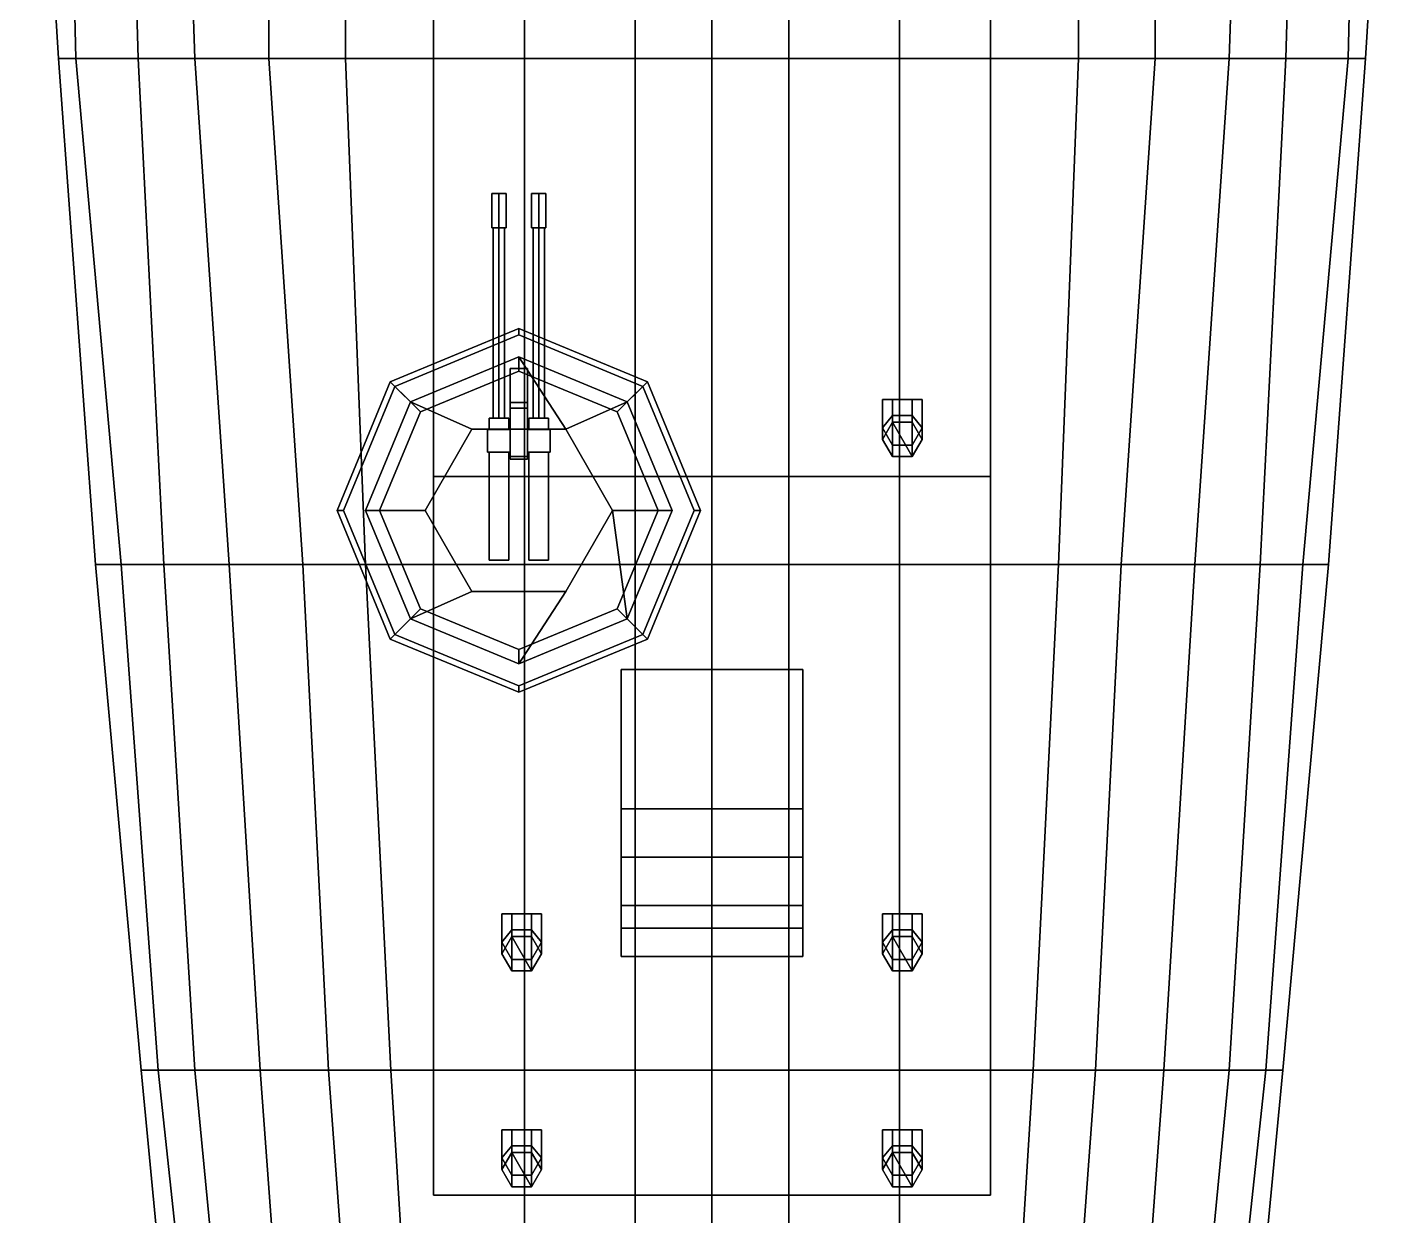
# Model space of a CAD drawing. Header units: millimetres. Extents: x -9.6 to 2.5, y -13.1 to 9.7.
# Drawn here: x -2.41 to 2.41, y -6.362 to -2.18 of the extents above; entities that cross this region are included whole.
import ezdxf

# ---------------------------------------------------------------- set-up
doc = ezdxf.new("R2010")
doc.units = ezdxf.units.MM
doc.layers.add('gun', color=1, linetype='Continuous')
doc.layers.add('turret', color=2, linetype='Continuous')

msp = doc.modelspace()

# ---------------------------------------------------------------- linework, layer by layer
for points in [[(0, 0.92, -0.7424), (0, -2.75, -0.6722), (0, -2.75, -0.73), (0, 0.92, -0.78)], [(0, 0.92, -0.78), (0, -2.75, -0.73), (0, -2.75, -0.6722), (0, 0.92, -0.7424)], [(-2.3, -2.29, 1.35), (-2.41, -0.52, 1.45), (-2.28, -0.52, 1.17), (-2.24, -2.29, 1.17)], [(2.3, -2.29, 1.35), (2.41, -0.52, 1.45), (-2.41, -0.52, 1.45), (-2.3, -2.29, 1.35)], [(-2.24, -2.29, 1.17), (-2.28, -0.52, 1.17), (-2.07, -0.52, 0.55), (-2.02, -2.29, 0.55)], [(-2.02, -2.29, 0.55), (-2.07, -0.52, 0.55), (-1.88, -0.52, -0.16), (-1.82, -2.29, -0.22)], [(-1.82, -2.29, -0.22), (-1.88, -0.52, -0.16), (-1.56, -0.52, -0.23), (-1.56, -2.29, -0.27)], [(-1.56, -2.29, -0.27), (-1.56, -0.52, -0.23), (-1.29, -0.52, -0.29), (-1.29, -2.29, -0.33)], [(-1.29, -2.29, -0.33), (-1.29, -0.52, -0.29), (-0.66, -0.52, -0.48), (-0.66, -2.29, -0.49)], [(-0.66, -2.29, -0.49), (-0.66, -0.52, -0.48), (-0.27, -0.52, -0.61), (-0.27, -2.29, -0.6)], [(-0.27, -2.29, -0.6), (-0.27, -0.52, -0.61), (0, -0.52, -0.71), (0, -2.29, -0.68)], [(0.27, -0.52, -0.61), (0.27, -2.29, -0.6), (0, -2.29, -0.68), (0, -0.52, -0.71)], [(0.66, -0.52, -0.48), (0.66, -2.29, -0.49), (0.27, -2.29, -0.6), (0.27, -0.52, -0.61)], [(1.29, -0.52, -0.29), (1.29, -2.29, -0.33), (0.66, -2.29, -0.49), (0.66, -0.52, -0.48)], [(1.56, -0.52, -0.23), (1.56, -2.29, -0.27), (1.29, -2.29, -0.33), (1.29, -0.52, -0.29)], [(1.88, -0.52, -0.16), (1.82, -2.29, -0.22), (1.56, -2.29, -0.27), (1.56, -0.52, -0.23)], [(2.07, -0.52, 0.55), (2.02, -2.29, 0.55), (1.82, -2.29, -0.22), (1.88, -0.52, -0.16)], [(2.28, -0.52, 1.17), (2.24, -2.29, 1.17), (2.02, -2.29, 0.55), (2.07, -0.52, 0.55)], [(2.41, -0.52, 1.45), (2.3, -2.29, 1.35), (2.24, -2.29, 1.17), (2.28, -0.52, 1.17)], [(-0.98, -0.89, 1.42), (-0.98, -3.76, 1.27), (-0.98, -3.76, 2.1), (-0.98, -0.89, 2.24)], [(-0.98, -0.89, 2.24), (-0.98, -3.76, 2.1), (0.98, -3.76, 2.1), (0.98, -0.89, 2.24)], [(0.98, -3.76, 2.1), (0.98, -3.76, 1.27), (0.98, -0.89, 1.42), (0.98, -0.89, 2.24)], [(-2.17, -4.07, 1.26), (-2.3, -2.29, 1.35), (-2.24, -2.29, 1.17), (-2.08, -4.07, 1.01)], [(2.17, -4.07, 1.26), (2.3, -2.29, 1.35), (-2.3, -2.29, 1.35), (-2.17, -4.07, 1.26)], [(-2.08, -4.07, 1.01), (-2.24, -2.29, 1.17), (-2.02, -2.29, 0.55), (-1.93, -4.07, 0.55)], [(-1.93, -4.07, 0.55), (-2.02, -2.29, 0.55), (-1.82, -2.29, -0.22), (-1.7, -4.07, -0.31)], [(-1.7, -4.07, -0.31), (-1.82, -2.29, -0.22), (-1.56, -2.29, -0.27), (-1.44, -4.07, -0.35)], [(-1.44, -4.07, -0.35), (-1.56, -2.29, -0.27), (-1.29, -2.29, -0.33), (-1.22, -4.07, -0.38)], [(-1.22, -4.07, -0.38), (-1.29, -2.29, -0.33), (-0.66, -2.29, -0.49), (-0.66, -4.07, -0.5)], [(-0.66, -4.07, -0.5), (-0.66, -2.29, -0.49), (-0.27, -2.29, -0.6), (-0.27, -4.07, -0.59)], [(-0.27, -4.07, -0.59), (-0.27, -2.29, -0.6), (0, -2.29, -0.68), (0, -4.07, -0.65)], [(0.27, -2.29, -0.6), (0.27, -4.07, -0.59), (0, -4.07, -0.65), (0, -2.29, -0.68)], [(0.66, -2.29, -0.49), (0.66, -4.07, -0.5), (0.27, -4.07, -0.59), (0.27, -2.29, -0.6)], [(1.29, -2.29, -0.33), (1.22, -4.07, -0.38), (0.66, -4.07, -0.5), (0.66, -2.29, -0.49)], [(1.56, -2.29, -0.27), (1.44, -4.07, -0.35), (1.22, -4.07, -0.38), (1.29, -2.29, -0.33)], [(1.82, -2.29, -0.22), (1.7, -4.07, -0.31), (1.44, -4.07, -0.35), (1.56, -2.29, -0.27)], [(2.02, -2.29, 0.55), (1.93, -4.07, 0.55), (1.7, -4.07, -0.31), (1.82, -2.29, -0.22)], [(2.24, -2.29, 1.17), (2.08, -4.07, 1.01), (1.93, -4.07, 0.55), (2.02, -2.29, 0.55)], [(2.3, -2.29, 1.35), (2.17, -4.07, 1.26), (2.08, -4.07, 1.01), (2.24, -2.29, 1.17)], [(0, -2.75, -0.73), (0, -6.19, -0.68), (0, -6.19, -0.6262), (0, -2.75, -0.6722)], [(0, -2.75, -0.6722), (0, -6.19, -0.6262), (0, -6.19, -0.68), (0, -2.75, -0.73)], [(-1.1325, -3.4275, 2.69), (-1.1166, -3.4434, 2.703), (-0.68, -3.2625, 2.703), (-0.68, -3.24, 2.69)], [(-1.1166, -3.4434, 2.677), (-1.1325, -3.4275, 2.69), (-0.68, -3.24, 2.69), (-0.68, -3.2625, 2.677)], [(-1.1166, -3.4434, 2.703), (-1.1166, -3.4434, 2.677), (-0.68, -3.2625, 2.677), (-0.68, -3.2625, 2.703)], [(-0.68, -3.24, 2.69), (-0.68, -3.2625, 2.703), (-0.2434, -3.4434, 2.703), (-0.2275, -3.4275, 2.69)], [(-0.68, -3.2625, 2.677), (-0.68, -3.24, 2.69), (-0.2275, -3.4275, 2.69), (-0.2434, -3.4434, 2.677)], [(-0.68, -3.2625, 2.703), (-0.68, -3.2625, 2.677), (-0.2434, -3.4434, 2.677), (-0.2434, -3.4434, 2.703)], [(-0.68, -3.34, 2.22), (-1.0618, -3.4982, 2.22), (-1.0618, -3.4982, 2.36), (-0.68, -3.34, 2.36)], [(-0.68, -3.39, 2.22), (-1.0265, -3.5335, 2.22), (-1.0618, -3.4982, 2.22), (-0.68, -3.34, 2.22)], [(-0.68, -3.34, 2.36), (-1.0618, -3.4982, 2.36), (-0.845, -3.5942, 2.36), (-0.515, -3.5942, 2.36)], [(-0.2982, -3.4982, 2.22), (-0.68, -3.34, 2.22), (-0.68, -3.34, 2.36), (-0.2982, -3.4982, 2.36)], [(-0.3335, -3.5335, 2.22), (-0.68, -3.39, 2.22), (-0.68, -3.34, 2.22), (-0.2982, -3.4982, 2.22)], [(-0.2982, -3.4982, 2.36), (-0.68, -3.34, 2.36), (-0.515, -3.5942, 2.36)], [(-0.68, -3.39, 1.29), (-1.0265, -3.5335, 1.28), (-1.0265, -3.5335, 2.22), (-0.68, -3.39, 2.22)], [(-0.3335, -3.5335, 1.28), (-0.68, -3.39, 1.29), (-0.68, -3.39, 2.22), (-0.3335, -3.5335, 2.22)], [(-1.32, -3.88, 2.69), (-1.2975, -3.88, 2.703), (-1.1166, -3.4434, 2.703), (-1.1325, -3.4275, 2.69)], [(-1.2975, -3.88, 2.677), (-1.32, -3.88, 2.69), (-1.1325, -3.4275, 2.69), (-1.1166, -3.4434, 2.677)], [(-1.2975, -3.88, 2.703), (-1.2975, -3.88, 2.677), (-1.1166, -3.4434, 2.677), (-1.1166, -3.4434, 2.703)], [(-1.1166, -3.4434, 2.677), (-1.1325, -3.4275, 2.69), (-1.0618, -3.4982, 2.36), (-1.0406, -3.5194, 2.36)], [(-1.0406, -3.5194, 2.36), (-1.0618, -3.4982, 2.36), (-1.1325, -3.4275, 2.69), (-1.1166, -3.4434, 2.677)], [(-0.2434, -3.4434, 2.677), (-0.2275, -3.4275, 2.69), (-0.2982, -3.4982, 2.36), (-0.3194, -3.5194, 2.36)], [(-0.3194, -3.5194, 2.36), (-0.2982, -3.4982, 2.36), (-0.2275, -3.4275, 2.69), (-0.2434, -3.4434, 2.677)], [(-0.2275, -3.4275, 2.69), (-0.2434, -3.4434, 2.703), (-0.0625, -3.88, 2.703), (-0.04, -3.88, 2.69)], [(-0.2434, -3.4434, 2.677), (-0.2275, -3.4275, 2.69), (-0.04, -3.88, 2.69), (-0.0625, -3.88, 2.677)], [(-0.2434, -3.4434, 2.703), (-0.2434, -3.4434, 2.677), (-0.0625, -3.88, 2.677), (-0.0625, -3.88, 2.703)], [(-1.0618, -3.4982, 2.22), (-1.22, -3.88, 2.22), (-1.22, -3.88, 2.36), (-1.0618, -3.4982, 2.36)], [(-1.0265, -3.5335, 2.22), (-1.17, -3.88, 2.22), (-1.22, -3.88, 2.22), (-1.0618, -3.4982, 2.22)], [(-1.0618, -3.4982, 2.36), (-1.22, -3.88, 2.36), (-1.01, -3.88, 2.36), (-0.845, -3.5942, 2.36)], [(-0.14, -3.88, 2.36), (-0.2982, -3.4982, 2.36), (-0.515, -3.5942, 2.36), (-0.35, -3.88, 2.36)], [(-0.19, -3.88, 2.22), (-0.3335, -3.5335, 2.22), (-0.2982, -3.4982, 2.22), (-0.14, -3.88, 2.22)], [(-0.14, -3.88, 2.22), (-0.2982, -3.4982, 2.22), (-0.2982, -3.4982, 2.36), (-0.14, -3.88, 2.36)], [(0.635, -3.65, 2.33), (0.6, -3.589, 2.259), (0.6, -3.49, 2.31), (0.635, -3.49, 2.44)], [(0.6, -3.589, 2.259), (0.635, -3.65, 2.33), (0.635, -3.49, 2.44), (0.6, -3.49, 2.31)], [(0.6, -3.589, 2.259), (0.635, -3.5461, 2.17), (0.635, -3.49, 2.17), (0.6, -3.49, 2.31)], [(0.635, -3.5461, 2.17), (0.6, -3.589, 2.259), (0.6, -3.49, 2.31), (0.635, -3.49, 2.17)], [(0.705, -3.65, 2.33), (0.635, -3.65, 2.33), (0.635, -3.49, 2.44), (0.705, -3.49, 2.44)], [(0.635, -3.65, 2.33), (0.705, -3.65, 2.33), (0.705, -3.49, 2.44), (0.635, -3.49, 2.44)], [(0.635, -3.5461, 2.17), (0.705, -3.5461, 2.17), (0.705, -3.49, 2.17), (0.635, -3.49, 2.17)], [(0.705, -3.5461, 2.17), (0.635, -3.5461, 2.17), (0.635, -3.49, 2.17), (0.705, -3.49, 2.17)], [(0.74, -3.589, 2.259), (0.705, -3.65, 2.33), (0.705, -3.49, 2.44), (0.74, -3.49, 2.31)], [(0.705, -3.65, 2.33), (0.74, -3.589, 2.259), (0.74, -3.49, 2.31), (0.705, -3.49, 2.44)], [(0.705, -3.5461, 2.17), (0.74, -3.589, 2.259), (0.74, -3.49, 2.31), (0.705, -3.49, 2.17)], [(0.74, -3.589, 2.259), (0.705, -3.5461, 2.17), (0.705, -3.49, 2.17), (0.74, -3.49, 2.31)], [(-1.0265, -3.5335, 1.28), (-1.17, -3.88, 1.26), (-1.17, -3.88, 2.22), (-1.0265, -3.5335, 2.22)], [(-0.19, -3.88, 1.26), (-0.3335, -3.5335, 1.28), (-0.3335, -3.5335, 2.22), (-0.19, -3.88, 2.22)], [(0.6, -3.63, 2.15), (0.635, -3.5694, 2.15), (0.635, -3.5461, 2.17), (0.6, -3.589, 2.259)], [(0.635, -3.5694, 2.15), (0.6, -3.63, 2.15), (0.6, -3.589, 2.259), (0.635, -3.5461, 2.17)], [(0.635, -3.5694, 2.15), (0.705, -3.5694, 2.15), (0.705, -3.5461, 2.17), (0.635, -3.5461, 2.17)], [(0.705, -3.5694, 2.15), (0.635, -3.5694, 2.15), (0.635, -3.5461, 2.17), (0.705, -3.5461, 2.17)], [(0.705, -3.5694, 2.15), (0.74, -3.63, 2.15), (0.74, -3.589, 2.259), (0.705, -3.5461, 2.17)], [(0.74, -3.63, 2.15), (0.705, -3.5694, 2.15), (0.705, -3.5461, 2.17), (0.74, -3.589, 2.259)], [(-1.01, -3.88, 2.12), (-0.845, -3.5942, 2.12), (-0.845, -3.5942, 2.36), (-1.01, -3.88, 2.36)], [(-0.845, -3.5942, 2.12), (-0.515, -3.5942, 2.12), (-0.515, -3.5942, 2.36), (-0.845, -3.5942, 2.36)], [(-0.515, -3.5942, 2.12), (-0.35, -3.88, 2.12), (-0.35, -3.88, 2.36), (-0.515, -3.5942, 2.36)], [(0.705, -3.6906, 2.15), (0.635, -3.5694, 2.15), (0.6, -3.63, 2.15), (0.635, -3.6906, 2.15)], [(0.635, -3.5694, 2.1), (0.6, -3.63, 2.1), (0.6, -3.63, 2.15), (0.635, -3.5694, 2.15)], [(0.635, -3.6906, 2.15), (0.6, -3.63, 2.15), (0.6, -3.589, 2.259), (0.635, -3.65, 2.33)], [(0.6, -3.63, 2.15), (0.635, -3.6906, 2.15), (0.635, -3.65, 2.33), (0.6, -3.589, 2.259)], [(0.74, -3.63, 2.15), (0.705, -3.5694, 2.15), (0.635, -3.5694, 2.15), (0.705, -3.6906, 2.15)], [(0.705, -3.5694, 2.1), (0.635, -3.5694, 2.1), (0.635, -3.5694, 2.15), (0.705, -3.5694, 2.15)], [(0.74, -3.63, 2.1), (0.705, -3.5694, 2.1), (0.705, -3.5694, 2.15), (0.74, -3.63, 2.15)], [(0.74, -3.63, 2.15), (0.705, -3.6906, 2.15), (0.705, -3.65, 2.33), (0.74, -3.589, 2.259)], [(0.705, -3.6906, 2.15), (0.74, -3.63, 2.15), (0.74, -3.589, 2.259), (0.705, -3.65, 2.33)], [(0.6, -3.63, 2.1), (0.635, -3.6906, 2.1), (0.635, -3.6906, 2.15), (0.6, -3.63, 2.15)], [(0.705, -3.6906, 2.15), (0.635, -3.6906, 2.15), (0.635, -3.65, 2.33), (0.705, -3.65, 2.33)], [(0.635, -3.6906, 2.15), (0.705, -3.6906, 2.15), (0.705, -3.65, 2.33), (0.635, -3.65, 2.33)], [(0.705, -3.6906, 2.1), (0.74, -3.63, 2.1), (0.74, -3.63, 2.15), (0.705, -3.6906, 2.15)], [(0.635, -3.6906, 2.1), (0.705, -3.6906, 2.1), (0.705, -3.6906, 2.15), (0.635, -3.6906, 2.15)], [(-0.98, -3.76, 1.27), (-0.98, -6.29, 1.16), (-0.98, -6.29, 1.75), (-0.98, -3.76, 1.83)], [(-0.98, -3.76, 1.83), (-0.98, -6.29, 1.75), (0.98, -6.29, 1.75), (0.98, -3.76, 1.83)], [(-0.98, -3.76, 2.1), (-0.98, -3.76, 1.83), (0.98, -3.76, 1.83), (0.98, -3.76, 2.1)], [(0.98, -6.29, 1.75), (0.98, -6.29, 1.16), (0.98, -3.76, 1.27), (0.98, -3.76, 1.83)], [(-1.1325, -4.3325, 2.69), (-1.1166, -4.3166, 2.703), (-1.2975, -3.88, 2.703), (-1.32, -3.88, 2.69)], [(-1.1166, -4.3166, 2.677), (-1.1325, -4.3325, 2.69), (-1.32, -3.88, 2.69), (-1.2975, -3.88, 2.677)], [(-1.1166, -4.3166, 2.703), (-1.1166, -4.3166, 2.677), (-1.2975, -3.88, 2.677), (-1.2975, -3.88, 2.703)], [(-1.22, -3.88, 2.22), (-1.0618, -4.2618, 2.22), (-1.0618, -4.2618, 2.36), (-1.22, -3.88, 2.36)], [(-1.17, -3.88, 2.22), (-1.0265, -4.2265, 2.22), (-1.0618, -4.2618, 2.22), (-1.22, -3.88, 2.22)], [(-1.01, -3.88, 2.36), (-1.22, -3.88, 2.36), (-1.0618, -4.2618, 2.36), (-0.845, -4.1658, 2.36)], [(-1.17, -3.88, 1.26), (-1.0265, -4.2265, 1.25), (-1.0265, -4.2265, 2.22), (-1.17, -3.88, 2.22)], [(-0.845, -4.1658, 2.12), (-1.01, -3.88, 2.12), (-1.01, -3.88, 2.36), (-0.845, -4.1658, 2.36)], [(-0.35, -3.88, 2.36), (-0.515, -4.1658, 2.36), (-0.68, -4.42, 2.36), (-0.2982, -4.2618, 2.36)], [(-0.35, -3.88, 2.12), (-0.515, -4.1658, 2.12), (-0.515, -4.1658, 2.36), (-0.35, -3.88, 2.36)], [(-0.14, -3.88, 2.36), (-0.35, -3.88, 2.36), (-0.2982, -4.2618, 2.36)], [(-0.3335, -4.2265, 1.25), (-0.19, -3.88, 1.26), (-0.19, -3.88, 2.22), (-0.3335, -4.2265, 2.22)], [(-0.3335, -4.2265, 2.22), (-0.19, -3.88, 2.22), (-0.14, -3.88, 2.22), (-0.2982, -4.2618, 2.22)], [(-0.2982, -4.2618, 2.22), (-0.14, -3.88, 2.22), (-0.14, -3.88, 2.36), (-0.2982, -4.2618, 2.36)], [(-0.04, -3.88, 2.69), (-0.0625, -3.88, 2.703), (-0.2434, -4.3166, 2.703), (-0.2275, -4.3325, 2.69)], [(-0.0625, -3.88, 2.703), (-0.0625, -3.88, 2.677), (-0.2434, -4.3166, 2.677), (-0.2434, -4.3166, 2.703)], [(-0.0625, -3.88, 2.677), (-0.04, -3.88, 2.69), (-0.2275, -4.3325, 2.69), (-0.2434, -4.3166, 2.677)], [(-2.01, -5.85, 1.18), (-2.17, -4.07, 1.26), (-2.08, -4.07, 1.01), (-1.95, -5.85, 0.98)], [(2.01, -5.85, 1.18), (2.17, -4.07, 1.26), (-2.17, -4.07, 1.26), (-2.01, -5.85, 1.18)], [(-1.95, -5.85, 0.98), (-2.08, -4.07, 1.01), (-1.93, -4.07, 0.55), (-1.82, -5.85, 0.55)], [(-1.82, -5.85, 0.55), (-1.93, -4.07, 0.55), (-1.7, -4.07, -0.31), (-1.59, -5.85, -0.38)], [(-1.59, -5.85, -0.38), (-1.7, -4.07, -0.31), (-1.44, -4.07, -0.35), (-1.35, -5.85, -0.4)], [(-1.35, -5.85, -0.4), (-1.44, -4.07, -0.35), (-1.22, -4.07, -0.38), (-1.13, -5.85, -0.43)], [(-1.13, -5.85, -0.43), (-1.22, -4.07, -0.38), (-0.66, -4.07, -0.5), (-0.66, -5.85, -0.51)], [(-0.66, -5.85, -0.51), (-0.66, -4.07, -0.5), (-0.27, -4.07, -0.59), (-0.27, -5.85, -0.58)], [(-0.27, -5.85, -0.58), (-0.27, -4.07, -0.59), (0, -4.07, -0.65), (0, -5.85, -0.63)], [(0.27, -4.07, -0.59), (0.27, -5.85, -0.58), (0, -5.85, -0.63), (0, -4.07, -0.65)], [(0.66, -4.07, -0.5), (0.66, -5.85, -0.51), (0.27, -5.85, -0.58), (0.27, -4.07, -0.59)], [(1.22, -4.07, -0.38), (1.13, -5.85, -0.43), (0.66, -5.85, -0.51), (0.66, -4.07, -0.5)], [(1.44, -4.07, -0.35), (1.35, -5.85, -0.4), (1.13, -5.85, -0.43), (1.22, -4.07, -0.38)], [(1.7, -4.07, -0.31), (1.59, -5.85, -0.38), (1.35, -5.85, -0.4), (1.44, -4.07, -0.35)], [(1.93, -4.07, 0.55), (1.82, -5.85, 0.55), (1.59, -5.85, -0.38), (1.7, -4.07, -0.31)], [(2.08, -4.07, 1.01), (1.95, -5.85, 0.98), (1.82, -5.85, 0.55), (1.93, -4.07, 0.55)], [(2.17, -4.07, 1.26), (2.01, -5.85, 1.18), (1.95, -5.85, 0.98), (2.08, -4.07, 1.01)], [(-0.845, -4.1658, 2.36), (-1.0618, -4.2618, 2.36), (-0.68, -4.42, 2.36), (-0.515, -4.1658, 2.36)], [(-0.515, -4.1658, 2.12), (-0.845, -4.1658, 2.12), (-0.845, -4.1658, 2.36), (-0.515, -4.1658, 2.36)], [(-1.1166, -4.3166, 2.677), (-1.1325, -4.3325, 2.69), (-1.0618, -4.2618, 2.36), (-1.0406, -4.2406, 2.36)], [(-1.0406, -4.2406, 2.36), (-1.0618, -4.2618, 2.36), (-1.1325, -4.3325, 2.69), (-1.1166, -4.3166, 2.677)], [(-1.0265, -4.2265, 2.22), (-0.68, -4.37, 2.22), (-0.68, -4.42, 2.22), (-1.0618, -4.2618, 2.22)], [(-1.0265, -4.2265, 1.25), (-0.68, -4.37, 1.24), (-0.68, -4.37, 2.22), (-1.0265, -4.2265, 2.22)], [(-0.68, -4.37, 1.24), (-0.3335, -4.2265, 1.25), (-0.3335, -4.2265, 2.22), (-0.68, -4.37, 2.22)], [(-0.68, -4.37, 2.22), (-0.3335, -4.2265, 2.22), (-0.2982, -4.2618, 2.22), (-0.68, -4.42, 2.22)], [(-0.2434, -4.3166, 2.677), (-0.2275, -4.3325, 2.69), (-0.2982, -4.2618, 2.36), (-0.3194, -4.2406, 2.36)], [(-0.3194, -4.2406, 2.36), (-0.2982, -4.2618, 2.36), (-0.2275, -4.3325, 2.69), (-0.2434, -4.3166, 2.677)], [(-1.0618, -4.2618, 2.22), (-0.68, -4.42, 2.22), (-0.68, -4.42, 2.36), (-1.0618, -4.2618, 2.36)], [(-0.68, -4.42, 2.22), (-0.2982, -4.2618, 2.22), (-0.2982, -4.2618, 2.36), (-0.68, -4.42, 2.36)], [(-0.68, -4.52, 2.69), (-0.68, -4.4975, 2.703), (-1.1166, -4.3166, 2.703), (-1.1325, -4.3325, 2.69)], [(-0.68, -4.4975, 2.677), (-0.68, -4.52, 2.69), (-1.1325, -4.3325, 2.69), (-1.1166, -4.3166, 2.677)], [(-0.68, -4.4975, 2.703), (-0.68, -4.4975, 2.677), (-1.1166, -4.3166, 2.677), (-1.1166, -4.3166, 2.703)], [(-0.2275, -4.3325, 2.69), (-0.2434, -4.3166, 2.703), (-0.68, -4.4975, 2.703), (-0.68, -4.52, 2.69)], [(-0.2434, -4.3166, 2.703), (-0.2434, -4.3166, 2.677), (-0.68, -4.4975, 2.677), (-0.68, -4.4975, 2.703)], [(-0.2434, -4.3166, 2.677), (-0.2275, -4.3325, 2.69), (-0.68, -4.52, 2.69), (-0.68, -4.4975, 2.677)], [(-0.32, -4.44, 2.27), (-0.32, -4.93, 2.27), (0.32, -4.93, 2.27), (0.32, -4.44, 2.27)], [(-0.32, -4.44, 1.8), (-0.32, -4.44, 2.27), (0.32, -4.44, 2.27), (0.32, -4.44, 1.8)], [(-0.32, -4.93, 2.27), (-0.32, -5.45, 1.77), (-0.32, -4.44, 1.8), (-0.32, -4.44, 2.27)], [(0.32, -4.93, 2.27), (0.32, -5.45, 1.77), (0.32, -4.44, 1.8), (0.32, -4.44, 2.27)], [(-0.32, -4.93, 2.27), (-0.32, -5.1, 2.24), (0.32, -5.1, 2.24), (0.32, -4.93, 2.27)], [(-0.32, -5.1, 2.24), (-0.32, -5.45, 1.88), (-0.32, -5.45, 1.77), (-0.32, -4.93, 2.27)], [(0.32, -5.1, 2.24), (0.32, -5.45, 1.88), (0.32, -5.45, 1.77), (0.32, -4.93, 2.27)], [(-0.32, -5.1, 2.24), (-0.32, -5.27, 2.15), (0.32, -5.27, 2.15), (0.32, -5.1, 2.24)], [(-0.32, -5.27, 2.15), (-0.32, -5.35, 2.06), (-0.32, -5.45, 1.88), (-0.32, -5.1, 2.24)], [(0.32, -5.27, 2.15), (0.32, -5.35, 2.06), (0.32, -5.45, 1.88), (0.32, -5.1, 2.24)], [(-0.705, -5.3561, 2.09), (-0.74, -5.399, 2.179), (-0.74, -5.3, 2.23), (-0.705, -5.3, 2.09)], [(-0.74, -5.399, 2.179), (-0.705, -5.46, 2.25), (-0.705, -5.3, 2.36), (-0.74, -5.3, 2.23)], [(-0.705, -5.46, 2.25), (-0.74, -5.399, 2.179), (-0.74, -5.3, 2.23), (-0.705, -5.3, 2.36)], [(-0.74, -5.399, 2.179), (-0.705, -5.3561, 2.09), (-0.705, -5.3, 2.09), (-0.74, -5.3, 2.23)], [(-0.635, -5.3561, 2.09), (-0.705, -5.3561, 2.09), (-0.705, -5.3, 2.09), (-0.635, -5.3, 2.09)], [(-0.705, -5.46, 2.25), (-0.635, -5.46, 2.25), (-0.635, -5.3, 2.36), (-0.705, -5.3, 2.36)], [(-0.635, -5.46, 2.25), (-0.705, -5.46, 2.25), (-0.705, -5.3, 2.36), (-0.635, -5.3, 2.36)], [(-0.705, -5.3561, 2.09), (-0.635, -5.3561, 2.09), (-0.635, -5.3, 2.09), (-0.705, -5.3, 2.09)], [(-0.6, -5.399, 2.179), (-0.635, -5.3561, 2.09), (-0.635, -5.3, 2.09), (-0.6, -5.3, 2.23)], [(-0.635, -5.46, 2.25), (-0.6, -5.399, 2.179), (-0.6, -5.3, 2.23), (-0.635, -5.3, 2.36)], [(-0.6, -5.399, 2.179), (-0.635, -5.46, 2.25), (-0.635, -5.3, 2.36), (-0.6, -5.3, 2.23)], [(-0.635, -5.3561, 2.09), (-0.6, -5.399, 2.179), (-0.6, -5.3, 2.23), (-0.635, -5.3, 2.09)], [(-0.32, -5.27, 2.15), (-0.32, -5.35, 2.06), (0.32, -5.35, 2.06), (0.32, -5.27, 2.15)], [(0.6, -5.399, 2.179), (0.635, -5.46, 2.25), (0.635, -5.3, 2.36), (0.6, -5.3, 2.23)], [(0.635, -5.46, 2.25), (0.6, -5.399, 2.179), (0.6, -5.3, 2.23), (0.635, -5.3, 2.36)], [(0.635, -5.3561, 2.09), (0.6, -5.399, 2.179), (0.6, -5.3, 2.23), (0.635, -5.3, 2.09)], [(0.6, -5.399, 2.179), (0.635, -5.3561, 2.09), (0.635, -5.3, 2.09), (0.6, -5.3, 2.23)], [(0.635, -5.46, 2.25), (0.705, -5.46, 2.25), (0.705, -5.3, 2.36), (0.635, -5.3, 2.36)], [(0.705, -5.46, 2.25), (0.635, -5.46, 2.25), (0.635, -5.3, 2.36), (0.705, -5.3, 2.36)], [(0.705, -5.3561, 2.09), (0.635, -5.3561, 2.09), (0.635, -5.3, 2.09), (0.705, -5.3, 2.09)], [(0.635, -5.3561, 2.09), (0.705, -5.3561, 2.09), (0.705, -5.3, 2.09), (0.635, -5.3, 2.09)], [(0.705, -5.46, 2.25), (0.74, -5.399, 2.179), (0.74, -5.3, 2.23), (0.705, -5.3, 2.36)], [(0.74, -5.399, 2.179), (0.705, -5.46, 2.25), (0.705, -5.3, 2.36), (0.74, -5.3, 2.23)], [(0.74, -5.399, 2.179), (0.705, -5.3561, 2.09), (0.705, -5.3, 2.09), (0.74, -5.3, 2.23)], [(0.705, -5.3561, 2.09), (0.74, -5.399, 2.179), (0.74, -5.3, 2.23), (0.705, -5.3, 2.09)], [(-0.32, -5.35, 2.06), (-0.32, -5.45, 1.88), (0.32, -5.45, 1.88), (0.32, -5.35, 2.06)], [(-0.705, -5.3794, 2.07), (-0.74, -5.44, 2.07), (-0.74, -5.399, 2.179), (-0.705, -5.3561, 2.09)], [(-0.74, -5.44, 2.07), (-0.705, -5.3794, 2.07), (-0.705, -5.3561, 2.09), (-0.74, -5.399, 2.179)], [(-0.705, -5.3794, 1.77), (-0.74, -5.44, 1.77), (-0.74, -5.44, 2.07), (-0.705, -5.3794, 2.07)], [(-0.635, -5.5006, 2.07), (-0.705, -5.3794, 2.07), (-0.74, -5.44, 2.07), (-0.705, -5.5006, 2.07)], [(-0.635, -5.3794, 2.07), (-0.705, -5.3794, 2.07), (-0.705, -5.3561, 2.09), (-0.635, -5.3561, 2.09)], [(-0.705, -5.3794, 2.07), (-0.635, -5.3794, 2.07), (-0.635, -5.3561, 2.09), (-0.705, -5.3561, 2.09)], [(-0.635, -5.3794, 1.77), (-0.705, -5.3794, 1.77), (-0.705, -5.3794, 2.07), (-0.635, -5.3794, 2.07)], [(-0.6, -5.44, 2.07), (-0.635, -5.3794, 2.07), (-0.705, -5.3794, 2.07), (-0.635, -5.5006, 2.07)], [(-0.6, -5.44, 2.07), (-0.635, -5.3794, 2.07), (-0.635, -5.3561, 2.09), (-0.6, -5.399, 2.179)], [(-0.635, -5.3794, 2.07), (-0.6, -5.44, 2.07), (-0.6, -5.399, 2.179), (-0.635, -5.3561, 2.09)], [(-0.6, -5.44, 1.77), (-0.635, -5.3794, 1.77), (-0.635, -5.3794, 2.07), (-0.6, -5.44, 2.07)], [(0.635, -5.3794, 2.07), (0.6, -5.44, 2.07), (0.6, -5.399, 2.179), (0.635, -5.3561, 2.09)], [(0.6, -5.44, 2.07), (0.635, -5.3794, 2.07), (0.635, -5.3561, 2.09), (0.6, -5.399, 2.179)], [(0.635, -5.3794, 1.77), (0.6, -5.44, 1.77), (0.6, -5.44, 2.07), (0.635, -5.3794, 2.07)], [(0.705, -5.5006, 2.07), (0.635, -5.3794, 2.07), (0.6, -5.44, 2.07), (0.635, -5.5006, 2.07)], [(0.705, -5.3794, 2.07), (0.635, -5.3794, 2.07), (0.635, -5.3561, 2.09), (0.705, -5.3561, 2.09)], [(0.635, -5.3794, 2.07), (0.705, -5.3794, 2.07), (0.705, -5.3561, 2.09), (0.635, -5.3561, 2.09)], [(0.705, -5.3794, 1.77), (0.635, -5.3794, 1.77), (0.635, -5.3794, 2.07), (0.705, -5.3794, 2.07)], [(0.74, -5.44, 2.07), (0.705, -5.3794, 2.07), (0.635, -5.3794, 2.07), (0.705, -5.5006, 2.07)], [(0.74, -5.44, 2.07), (0.705, -5.3794, 2.07), (0.705, -5.3561, 2.09), (0.74, -5.399, 2.179)], [(0.705, -5.3794, 2.07), (0.74, -5.44, 2.07), (0.74, -5.399, 2.179), (0.705, -5.3561, 2.09)], [(0.74, -5.44, 1.77), (0.705, -5.3794, 1.77), (0.705, -5.3794, 2.07), (0.74, -5.44, 2.07)], [(-0.74, -5.44, 2.07), (-0.705, -5.5006, 2.07), (-0.705, -5.46, 2.25), (-0.74, -5.399, 2.179)], [(-0.705, -5.5006, 2.07), (-0.74, -5.44, 2.07), (-0.74, -5.399, 2.179), (-0.705, -5.46, 2.25)], [(-0.74, -5.44, 1.77), (-0.705, -5.5006, 1.77), (-0.705, -5.5006, 2.07), (-0.74, -5.44, 2.07)], [(-0.635, -5.5006, 2.07), (-0.6, -5.44, 2.07), (-0.6, -5.399, 2.179), (-0.635, -5.46, 2.25)], [(-0.6, -5.44, 2.07), (-0.635, -5.5006, 2.07), (-0.635, -5.46, 2.25), (-0.6, -5.399, 2.179)], [(-0.635, -5.5006, 1.77), (-0.6, -5.44, 1.77), (-0.6, -5.44, 2.07), (-0.635, -5.5006, 2.07)], [(0.6, -5.44, 2.07), (0.635, -5.5006, 2.07), (0.635, -5.46, 2.25), (0.6, -5.399, 2.179)], [(0.635, -5.5006, 2.07), (0.6, -5.44, 2.07), (0.6, -5.399, 2.179), (0.635, -5.46, 2.25)], [(0.6, -5.44, 1.77), (0.635, -5.5006, 1.77), (0.635, -5.5006, 2.07), (0.6, -5.44, 2.07)], [(0.705, -5.5006, 2.07), (0.74, -5.44, 2.07), (0.74, -5.399, 2.179), (0.705, -5.46, 2.25)], [(0.74, -5.44, 2.07), (0.705, -5.5006, 2.07), (0.705, -5.46, 2.25), (0.74, -5.399, 2.179)], [(0.705, -5.5006, 1.77), (0.74, -5.44, 1.77), (0.74, -5.44, 2.07), (0.705, -5.5006, 2.07)], [(-0.705, -5.5006, 2.07), (-0.635, -5.5006, 2.07), (-0.635, -5.46, 2.25), (-0.705, -5.46, 2.25)], [(-0.635, -5.5006, 2.07), (-0.705, -5.5006, 2.07), (-0.705, -5.46, 2.25), (-0.635, -5.46, 2.25)], [(-0.32, -5.45, 1.88), (-0.32, -5.45, 1.77), (0.32, -5.45, 1.77), (0.32, -5.45, 1.88)], [(0.635, -5.5006, 2.07), (0.705, -5.5006, 2.07), (0.705, -5.46, 2.25), (0.635, -5.46, 2.25)], [(0.705, -5.5006, 2.07), (0.635, -5.5006, 2.07), (0.635, -5.46, 2.25), (0.705, -5.46, 2.25)], [(-0.705, -5.5006, 1.77), (-0.635, -5.5006, 1.77), (-0.635, -5.5006, 2.07), (-0.705, -5.5006, 2.07)], [(0.635, -5.5006, 1.77), (0.705, -5.5006, 1.77), (0.705, -5.5006, 2.07), (0.635, -5.5006, 2.07)], [(-1.84, -7.62, 1.13), (-2.01, -5.85, 1.18), (-1.95, -5.85, 0.98), (-1.76, -7.62, 0.87)], [(1.84, -7.62, 1.13), (2.01, -5.85, 1.18), (-2.01, -5.85, 1.18), (-1.84, -7.62, 1.13)], [(-1.76, -7.62, 0.87), (-1.95, -5.85, 0.98), (-1.82, -5.85, 0.55), (-1.65, -7.62, 0.45)], [(-1.65, -7.62, 0.45), (-1.82, -5.85, 0.55), (-1.59, -5.85, -0.38), (-1.46, -7.62, -0.43)], [(-1.46, -7.62, -0.43), (-1.59, -5.85, -0.38), (-1.35, -5.85, -0.4), (-1.22, -7.62, -0.45)], [(-1.22, -7.62, -0.45), (-1.35, -5.85, -0.4), (-1.13, -5.85, -0.43), (-1.02, -7.62, -0.47)], [(-1.02, -7.62, -0.47), (-1.13, -5.85, -0.43), (-0.66, -5.85, -0.51), (-0.66, -7.62, -0.51)], [(-0.66, -7.62, -0.51), (-0.66, -5.85, -0.51), (-0.27, -5.85, -0.58), (-0.27, -7.62, -0.58)], [(-0.27, -7.62, -0.58), (-0.27, -5.85, -0.58), (0, -5.85, -0.63), (0, -7.62, -0.61)], [(0.27, -5.85, -0.58), (0.27, -7.62, -0.58), (0, -7.62, -0.61), (0, -5.85, -0.63)], [(0.66, -5.85, -0.51), (0.66, -7.62, -0.51), (0.27, -7.62, -0.58), (0.27, -5.85, -0.58)], [(1.13, -5.85, -0.43), (1.02, -7.62, -0.47), (0.66, -7.62, -0.51), (0.66, -5.85, -0.51)], [(1.35, -5.85, -0.4), (1.22, -7.62, -0.45), (1.02, -7.62, -0.47), (1.13, -5.85, -0.43)], [(1.59, -5.85, -0.38), (1.46, -7.62, -0.43), (1.22, -7.62, -0.45), (1.35, -5.85, -0.4)], [(1.82, -5.85, 0.55), (1.65, -7.62, 0.45), (1.46, -7.62, -0.43), (1.59, -5.85, -0.38)], [(1.95, -5.85, 0.98), (1.76, -7.62, 0.87), (1.65, -7.62, 0.45), (1.82, -5.85, 0.55)], [(2.01, -5.85, 1.18), (1.84, -7.62, 1.13), (1.76, -7.62, 0.87), (1.95, -5.85, 0.98)], [(-0.705, -6.22, 2.23), (-0.74, -6.159, 2.159), (-0.74, -6.06, 2.21), (-0.705, -6.06, 2.34)], [(-0.74, -6.159, 2.159), (-0.705, -6.22, 2.23), (-0.705, -6.06, 2.34), (-0.74, -6.06, 2.21)], [(-0.74, -6.159, 2.159), (-0.705, -6.1161, 2.07), (-0.705, -6.06, 2.07), (-0.74, -6.06, 2.21)], [(-0.705, -6.1161, 2.07), (-0.74, -6.159, 2.159), (-0.74, -6.06, 2.21), (-0.705, -6.06, 2.07)], [(-0.635, -6.22, 2.23), (-0.705, -6.22, 2.23), (-0.705, -6.06, 2.34), (-0.635, -6.06, 2.34)], [(-0.705, -6.22, 2.23), (-0.635, -6.22, 2.23), (-0.635, -6.06, 2.34), (-0.705, -6.06, 2.34)], [(-0.705, -6.1161, 2.07), (-0.635, -6.1161, 2.07), (-0.635, -6.06, 2.07), (-0.705, -6.06, 2.07)], [(-0.635, -6.1161, 2.07), (-0.705, -6.1161, 2.07), (-0.705, -6.06, 2.07), (-0.635, -6.06, 2.07)], [(-0.6, -6.159, 2.159), (-0.635, -6.22, 2.23), (-0.635, -6.06, 2.34), (-0.6, -6.06, 2.21)], [(-0.635, -6.22, 2.23), (-0.6, -6.159, 2.159), (-0.6, -6.06, 2.21), (-0.635, -6.06, 2.34)], [(-0.635, -6.1161, 2.07), (-0.6, -6.159, 2.159), (-0.6, -6.06, 2.21), (-0.635, -6.06, 2.07)], [(-0.6, -6.159, 2.159), (-0.635, -6.1161, 2.07), (-0.635, -6.06, 2.07), (-0.6, -6.06, 2.21)], [(0.6, -6.159, 2.159), (0.635, -6.22, 2.23), (0.635, -6.06, 2.34), (0.6, -6.06, 2.21)], [(0.635, -6.22, 2.23), (0.6, -6.159, 2.159), (0.6, -6.06, 2.21), (0.635, -6.06, 2.34)], [(0.635, -6.1161, 2.07), (0.6, -6.159, 2.159), (0.6, -6.06, 2.21), (0.635, -6.06, 2.07)], [(0.6, -6.159, 2.159), (0.635, -6.1161, 2.07), (0.635, -6.06, 2.07), (0.6, -6.06, 2.21)], [(0.635, -6.22, 2.23), (0.705, -6.22, 2.23), (0.705, -6.06, 2.34), (0.635, -6.06, 2.34)], [(0.705, -6.22, 2.23), (0.635, -6.22, 2.23), (0.635, -6.06, 2.34), (0.705, -6.06, 2.34)], [(0.705, -6.1161, 2.07), (0.635, -6.1161, 2.07), (0.635, -6.06, 2.07), (0.705, -6.06, 2.07)], [(0.635, -6.1161, 2.07), (0.705, -6.1161, 2.07), (0.705, -6.06, 2.07), (0.635, -6.06, 2.07)], [(0.705, -6.22, 2.23), (0.74, -6.159, 2.159), (0.74, -6.06, 2.21), (0.705, -6.06, 2.34)], [(0.74, -6.159, 2.159), (0.705, -6.22, 2.23), (0.705, -6.06, 2.34), (0.74, -6.06, 2.21)], [(0.74, -6.159, 2.159), (0.705, -6.1161, 2.07), (0.705, -6.06, 2.07), (0.74, -6.06, 2.21)], [(0.705, -6.1161, 2.07), (0.74, -6.159, 2.159), (0.74, -6.06, 2.21), (0.705, -6.06, 2.07)], [(-0.74, -6.2, 2.05), (-0.705, -6.1394, 2.05), (-0.705, -6.1161, 2.07), (-0.74, -6.159, 2.159)], [(-0.705, -6.1394, 2.05), (-0.74, -6.2, 2.05), (-0.74, -6.159, 2.159), (-0.705, -6.1161, 2.07)], [(-0.705, -6.1394, 2.05), (-0.635, -6.1394, 2.05), (-0.635, -6.1161, 2.07), (-0.705, -6.1161, 2.07)], [(-0.635, -6.1394, 2.05), (-0.705, -6.1394, 2.05), (-0.705, -6.1161, 2.07), (-0.635, -6.1161, 2.07)], [(-0.635, -6.1394, 2.05), (-0.6, -6.2, 2.05), (-0.6, -6.159, 2.159), (-0.635, -6.1161, 2.07)], [(-0.6, -6.2, 2.05), (-0.635, -6.1394, 2.05), (-0.635, -6.1161, 2.07), (-0.6, -6.159, 2.159)], [(0.635, -6.1394, 2.05), (0.6, -6.2, 2.05), (0.6, -6.159, 2.159), (0.635, -6.1161, 2.07)], [(0.6, -6.2, 2.05), (0.635, -6.1394, 2.05), (0.635, -6.1161, 2.07), (0.6, -6.159, 2.159)], [(0.705, -6.1394, 2.05), (0.635, -6.1394, 2.05), (0.635, -6.1161, 2.07), (0.705, -6.1161, 2.07)], [(0.635, -6.1394, 2.05), (0.705, -6.1394, 2.05), (0.705, -6.1161, 2.07), (0.635, -6.1161, 2.07)], [(0.74, -6.2, 2.05), (0.705, -6.1394, 2.05), (0.705, -6.1161, 2.07), (0.74, -6.159, 2.159)], [(0.705, -6.1394, 2.05), (0.74, -6.2, 2.05), (0.74, -6.159, 2.159), (0.705, -6.1161, 2.07)], [(-0.635, -6.2606, 2.05), (-0.705, -6.1394, 2.05), (-0.74, -6.2, 2.05), (-0.705, -6.2606, 2.05)], [(-0.705, -6.1394, 1.75), (-0.74, -6.2, 1.75), (-0.74, -6.2, 2.05), (-0.705, -6.1394, 2.05)], [(-0.705, -6.2606, 2.05), (-0.74, -6.2, 2.05), (-0.74, -6.159, 2.159), (-0.705, -6.22, 2.23)], [(-0.74, -6.2, 2.05), (-0.705, -6.2606, 2.05), (-0.705, -6.22, 2.23), (-0.74, -6.159, 2.159)], [(-0.6, -6.2, 2.05), (-0.635, -6.1394, 2.05), (-0.705, -6.1394, 2.05), (-0.635, -6.2606, 2.05)], [(-0.635, -6.1394, 1.75), (-0.705, -6.1394, 1.75), (-0.705, -6.1394, 2.05), (-0.635, -6.1394, 2.05)], [(-0.6, -6.2, 1.75), (-0.635, -6.1394, 1.75), (-0.635, -6.1394, 2.05), (-0.6, -6.2, 2.05)], [(-0.6, -6.2, 2.05), (-0.635, -6.2606, 2.05), (-0.635, -6.22, 2.23), (-0.6, -6.159, 2.159)], [(-0.635, -6.2606, 2.05), (-0.6, -6.2, 2.05), (-0.6, -6.159, 2.159), (-0.635, -6.22, 2.23)], [(0.635, -6.1394, 1.75), (0.6, -6.2, 1.75), (0.6, -6.2, 2.05), (0.635, -6.1394, 2.05)], [(0.705, -6.2606, 2.05), (0.635, -6.1394, 2.05), (0.6, -6.2, 2.05), (0.635, -6.2606, 2.05)], [(0.6, -6.2, 2.05), (0.635, -6.2606, 2.05), (0.635, -6.22, 2.23), (0.6, -6.159, 2.159)], [(0.635, -6.2606, 2.05), (0.6, -6.2, 2.05), (0.6, -6.159, 2.159), (0.635, -6.22, 2.23)], [(0.705, -6.1394, 1.75), (0.635, -6.1394, 1.75), (0.635, -6.1394, 2.05), (0.705, -6.1394, 2.05)], [(0.74, -6.2, 2.05), (0.705, -6.1394, 2.05), (0.635, -6.1394, 2.05), (0.705, -6.2606, 2.05)], [(0.74, -6.2, 1.75), (0.705, -6.1394, 1.75), (0.705, -6.1394, 2.05), (0.74, -6.2, 2.05)], [(0.705, -6.2606, 2.05), (0.74, -6.2, 2.05), (0.74, -6.159, 2.159), (0.705, -6.22, 2.23)], [(0.74, -6.2, 2.05), (0.705, -6.2606, 2.05), (0.705, -6.22, 2.23), (0.74, -6.159, 2.159)], [(-0.74, -6.2, 1.75), (-0.705, -6.2606, 1.75), (-0.705, -6.2606, 2.05), (-0.74, -6.2, 2.05)], [(-0.635, -6.2606, 1.75), (-0.6, -6.2, 1.75), (-0.6, -6.2, 2.05), (-0.635, -6.2606, 2.05)], [(0, -6.19, -0.6262), (0, -7.12, -0.6156), (0, -7.12, -0.68), (0, -6.19, -0.68)], [(0, -6.19, -0.68), (0, -7.12, -0.68), (0, -7.12, -0.6156), (0, -6.19, -0.6262)], [(0.6, -6.2, 1.75), (0.635, -6.2606, 1.75), (0.635, -6.2606, 2.05), (0.6, -6.2, 2.05)], [(0.705, -6.2606, 1.75), (0.74, -6.2, 1.75), (0.74, -6.2, 2.05), (0.705, -6.2606, 2.05)], [(-0.635, -6.2606, 2.05), (-0.705, -6.2606, 2.05), (-0.705, -6.22, 2.23), (-0.635, -6.22, 2.23)], [(-0.705, -6.2606, 2.05), (-0.635, -6.2606, 2.05), (-0.635, -6.22, 2.23), (-0.705, -6.22, 2.23)], [(-0.705, -6.2606, 1.75), (-0.635, -6.2606, 1.75), (-0.635, -6.2606, 2.05), (-0.705, -6.2606, 2.05)], [(0.635, -6.2606, 2.05), (0.705, -6.2606, 2.05), (0.705, -6.22, 2.23), (0.635, -6.22, 2.23)], [(0.705, -6.2606, 2.05), (0.635, -6.2606, 2.05), (0.635, -6.22, 2.23), (0.705, -6.22, 2.23)], [(0.635, -6.2606, 1.75), (0.705, -6.2606, 1.75), (0.705, -6.2606, 2.05), (0.635, -6.2606, 2.05)], [(-0.98, -6.29, 1.75), (-0.98, -6.29, 1.16), (0.98, -6.29, 1.16), (0.98, -6.29, 1.75)]]:
    msp.add_3dface(points)
at = {"layer": 'gun'}
for points in [[(-0.775, -2.885, 2.76), (-0.75, -2.885, 2.785), (-0.75, -2.765, 2.785), (-0.775, -2.765, 2.76)], [(-0.75, -2.885, 2.735), (-0.775, -2.885, 2.76), (-0.775, -2.765, 2.76), (-0.75, -2.765, 2.735)], [(-0.75, -2.765, 2.785), (-0.725, -2.765, 2.76), (-0.75, -2.765, 2.735), (-0.775, -2.765, 2.76)], [(-0.75, -2.885, 2.785), (-0.725, -2.885, 2.76), (-0.725, -2.765, 2.76), (-0.75, -2.765, 2.785)], [(-0.725, -2.885, 2.76), (-0.75, -2.885, 2.735), (-0.75, -2.765, 2.735), (-0.725, -2.765, 2.76)], [(-0.61, -2.765, 2.785), (-0.585, -2.765, 2.76), (-0.61, -2.765, 2.735), (-0.635, -2.765, 2.76)], [(-0.61, -2.885, 2.735), (-0.635, -2.885, 2.76), (-0.635, -2.765, 2.76), (-0.61, -2.765, 2.735)], [(-0.635, -2.885, 2.76), (-0.61, -2.885, 2.785), (-0.61, -2.765, 2.785), (-0.635, -2.765, 2.76)], [(-0.585, -2.885, 2.76), (-0.61, -2.885, 2.735), (-0.61, -2.765, 2.735), (-0.585, -2.765, 2.76)], [(-0.61, -2.885, 2.785), (-0.585, -2.885, 2.76), (-0.585, -2.765, 2.76), (-0.61, -2.765, 2.785)], [(-0.775, -2.885, 2.76), (-0.75, -2.885, 2.735), (-0.725, -2.885, 2.76), (-0.75, -2.885, 2.785)], [(-0.77, -3.555, 2.76), (-0.75, -3.555, 2.78), (-0.75, -2.885, 2.78), (-0.77, -2.885, 2.76)], [(-0.75, -3.555, 2.74), (-0.77, -3.555, 2.76), (-0.77, -2.885, 2.76), (-0.75, -2.885, 2.74)], [(-0.75, -3.555, 2.78), (-0.73, -3.555, 2.76), (-0.73, -2.885, 2.76), (-0.75, -2.885, 2.78)], [(-0.73, -3.555, 2.76), (-0.75, -3.555, 2.74), (-0.75, -2.885, 2.74), (-0.73, -2.885, 2.76)], [(-0.635, -2.885, 2.76), (-0.61, -2.885, 2.735), (-0.585, -2.885, 2.76), (-0.61, -2.885, 2.785)], [(-0.61, -3.555, 2.74), (-0.63, -3.555, 2.76), (-0.63, -2.885, 2.76), (-0.61, -2.885, 2.74)], [(-0.63, -3.555, 2.76), (-0.61, -3.555, 2.78), (-0.61, -2.885, 2.78), (-0.63, -2.885, 2.76)], [(-0.59, -3.555, 2.76), (-0.61, -3.555, 2.74), (-0.61, -2.885, 2.74), (-0.59, -2.885, 2.76)], [(-0.61, -3.555, 2.78), (-0.59, -3.555, 2.76), (-0.59, -2.885, 2.76), (-0.61, -2.885, 2.78)], [(-0.785, -3.555, 2.69), (-0.785, -3.595, 2.69), (-0.785, -3.595, 2.83), (-0.785, -3.555, 2.83)], [(-0.785, -3.555, 2.83), (-0.785, -3.595, 2.83), (-0.715, -3.595, 2.83), (-0.715, -3.555, 2.83)], [(-0.715, -3.555, 2.83), (-0.715, -3.555, 2.69), (-0.785, -3.555, 2.69), (-0.785, -3.555, 2.83)], [(-0.715, -3.555, 2.69), (-0.715, -3.595, 2.69), (-0.785, -3.595, 2.69), (-0.785, -3.555, 2.69)], [(-0.715, -3.595, 2.83), (-0.715, -3.595, 2.69), (-0.715, -3.555, 2.69), (-0.715, -3.555, 2.83)], [(-0.645, -3.555, 2.83), (-0.645, -3.595, 2.83), (-0.575, -3.595, 2.83), (-0.575, -3.555, 2.83)], [(-0.575, -3.555, 2.83), (-0.575, -3.555, 2.69), (-0.645, -3.555, 2.69), (-0.645, -3.555, 2.83)], [(-0.575, -3.555, 2.69), (-0.575, -3.595, 2.69), (-0.645, -3.595, 2.69), (-0.645, -3.555, 2.69)], [(-0.645, -3.555, 2.69), (-0.645, -3.595, 2.69), (-0.645, -3.595, 2.83), (-0.645, -3.555, 2.83)], [(-0.575, -3.595, 2.83), (-0.575, -3.595, 2.69), (-0.575, -3.555, 2.69), (-0.575, -3.555, 2.83)], [(-0.79, -3.595, 2.83), (-0.79, -3.675, 2.83), (-0.71, -3.675, 2.83), (-0.71, -3.595, 2.83)], [(-0.79, -3.595, 2.69), (-0.79, -3.675, 2.69), (-0.79, -3.675, 2.83), (-0.79, -3.595, 2.83)], [(-0.71, -3.595, 2.69), (-0.71, -3.675, 2.69), (-0.79, -3.675, 2.69), (-0.79, -3.595, 2.69)], [(-0.785, -3.595, 2.83), (-0.785, -3.595, 2.69), (-0.79, -3.595, 2.69), (-0.79, -3.595, 2.83)], [(-0.71, -3.595, 2.83), (-0.71, -3.595, 2.69), (-0.715, -3.595, 2.69), (-0.715, -3.595, 2.83)], [(-0.71, -3.675, 2.83), (-0.71, -3.675, 2.69), (-0.71, -3.595, 2.69), (-0.71, -3.595, 2.83)], [(-0.645, -3.595, 2.83), (-0.645, -3.595, 2.69), (-0.65, -3.595, 2.69), (-0.65, -3.595, 2.83)], [(-0.57, -3.595, 2.69), (-0.57, -3.675, 2.69), (-0.65, -3.675, 2.69), (-0.65, -3.595, 2.69)], [(-0.65, -3.595, 2.83), (-0.65, -3.675, 2.83), (-0.57, -3.675, 2.83), (-0.57, -3.595, 2.83)], [(-0.65, -3.595, 2.69), (-0.65, -3.675, 2.69), (-0.65, -3.675, 2.83), (-0.65, -3.595, 2.83)], [(-0.57, -3.595, 2.83), (-0.57, -3.595, 2.69), (-0.575, -3.595, 2.69), (-0.575, -3.595, 2.83)], [(-0.57, -3.675, 2.83), (-0.57, -3.675, 2.69), (-0.57, -3.595, 2.69), (-0.57, -3.595, 2.83)], [(-0.79, -3.675, 2.83), (-0.79, -3.675, 2.69), (-0.785, -3.675, 2.69), (-0.785, -3.675, 2.83)], [(-0.785, -3.675, 2.69), (-0.785, -4.055, 2.69), (-0.785, -4.055, 2.83), (-0.785, -3.675, 2.83)], [(-0.785, -3.675, 2.83), (-0.785, -4.055, 2.83), (-0.715, -4.055, 2.83), (-0.715, -3.675, 2.83)], [(-0.715, -3.675, 2.69), (-0.715, -4.055, 2.69), (-0.785, -4.055, 2.69), (-0.785, -3.675, 2.69)], [(-0.715, -3.675, 2.83), (-0.715, -3.675, 2.69), (-0.71, -3.675, 2.69), (-0.71, -3.675, 2.83)], [(-0.715, -4.055, 2.83), (-0.715, -4.055, 2.69), (-0.715, -3.675, 2.69), (-0.715, -3.675, 2.83)], [(-0.65, -3.675, 2.83), (-0.65, -3.675, 2.69), (-0.645, -3.675, 2.69), (-0.645, -3.675, 2.83)], [(-0.645, -3.675, 2.83), (-0.645, -4.055, 2.83), (-0.575, -4.055, 2.83), (-0.575, -3.675, 2.83)], [(-0.645, -3.675, 2.69), (-0.645, -4.055, 2.69), (-0.645, -4.055, 2.83), (-0.645, -3.675, 2.83)], [(-0.575, -3.675, 2.69), (-0.575, -4.055, 2.69), (-0.645, -4.055, 2.69), (-0.645, -3.675, 2.69)], [(-0.575, -3.675, 2.83), (-0.575, -3.675, 2.69), (-0.57, -3.675, 2.69), (-0.57, -3.675, 2.83)], [(-0.575, -4.055, 2.83), (-0.575, -4.055, 2.69), (-0.575, -3.675, 2.69), (-0.575, -3.675, 2.83)], [(-0.785, -4.055, 2.83), (-0.785, -4.055, 2.69), (-0.715, -4.055, 2.69), (-0.715, -4.055, 2.83)], [(-0.645, -4.055, 2.83), (-0.645, -4.055, 2.69), (-0.575, -4.055, 2.69), (-0.575, -4.055, 2.83)]]:
    msp.add_3dface(points, dxfattribs=at)
at = {"layer": 'turret'}
for points in [[(-0.71, -3.38, 2.6), (-0.71, -3.52, 2.57), (-0.71, -3.69, 2.71), (-0.71, -3.5, 2.81)], [(-0.65, -3.5, 2.81), (-0.65, -3.38, 2.6), (-0.71, -3.38, 2.6), (-0.71, -3.5, 2.81)], [(-0.71, -3.38, 2.48), (-0.71, -3.52, 2.53), (-0.71, -3.52, 2.57), (-0.71, -3.38, 2.6)], [(-0.65, -3.38, 2.6), (-0.65, -3.38, 2.48), (-0.71, -3.38, 2.48), (-0.71, -3.38, 2.6)], [(-0.71, -3.5, 2.36), (-0.71, -3.7, 2.36), (-0.71, -3.52, 2.53), (-0.71, -3.38, 2.48)], [(-0.65, -3.38, 2.48), (-0.65, -3.5, 2.36), (-0.71, -3.5, 2.36), (-0.71, -3.38, 2.48)], [(-0.65, -3.69, 2.71), (-0.65, -3.52, 2.57), (-0.65, -3.38, 2.6), (-0.65, -3.5, 2.81)], [(-0.65, -3.52, 2.57), (-0.65, -3.52, 2.53), (-0.65, -3.38, 2.48), (-0.65, -3.38, 2.6)], [(-0.65, -3.52, 2.53), (-0.65, -3.7, 2.36), (-0.65, -3.5, 2.36), (-0.65, -3.38, 2.48)], [(-0.71, -3.5, 2.81), (-0.71, -3.69, 2.71), (-0.65, -3.69, 2.71), (-0.65, -3.5, 2.81)], [(-0.71, -3.69, 2.71), (-0.71, -3.52, 2.57), (-0.65, -3.52, 2.57), (-0.65, -3.69, 2.71)], [(-0.71, -3.52, 2.57), (-0.71, -3.52, 2.53), (-0.65, -3.52, 2.53), (-0.65, -3.52, 2.57)], [(-0.71, -3.52, 2.53), (-0.71, -3.7, 2.36), (-0.65, -3.7, 2.36), (-0.65, -3.52, 2.53)], [(-0.71, -3.6, 2.12), (-0.71, -3.7, 2.12), (-0.71, -3.7, 2.36), (-0.71, -3.6, 2.36)], [(-0.65, -3.7, 2.36), (-0.65, -3.7, 2.12), (-0.65, -3.6, 2.12), (-0.65, -3.6, 2.36)], [(-0.71, -3.7, 2.36), (-0.71, -3.7, 2.12), (-0.65, -3.7, 2.12), (-0.65, -3.7, 2.36)]]:
    msp.add_3dface(points, dxfattribs=at)

doc.saveas('drawing.dxf')
